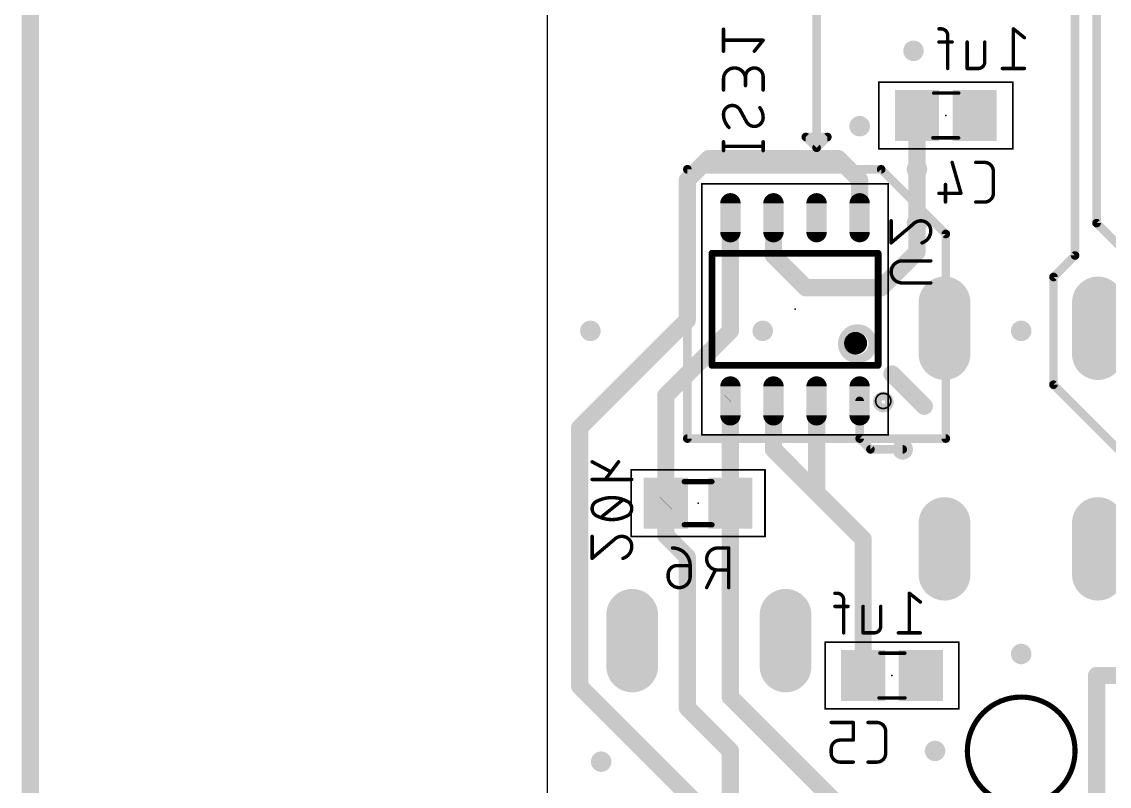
# Model space of a CAD drawing. Extents: x -1.81 to 1.71, y -2.71 to 1.61.
# Drawn here: x -1.81 to -0.548, y -1.041 to -0.154 of the extents above; entities that cross this region are included whole.
import ezdxf

# ---------------------------------------------------------------- set-up
doc = ezdxf.new("R2010")
doc.units = 0
for name, color, linetype in [('16', 175, 'CONTINUOUS'), ('17', 82, 'CONTINUOUS'), ('18', 82, 'CONTINUOUS'), ('20', 30, 'CONTINUOUS'), ('22', 253, 'CONTINUOUS'), ('24', 7, 'CONTINUOUS'), ('26', 253, 'CONTINUOUS'), ('40', 175, 'CONTINUOUS'), ('52', 253, 'CONTINUOUS')]:
    doc.layers.add(name, color=color, linetype=linetype)

# ---------------------------------------------------------------- blocks, each defined once
blk = doc.blocks.new('RECT')
blk.add_solid([(-0.5, -0.5), (0.5, -0.5), (-0.5, 0.5), (0.5, 0.5)])
blk = doc.blocks.new('LONGP100')
at = {"const_width": 1}
blk.add_lwpolyline([(-0.5, 0), (0.5, 0)], dxfattribs=at)
at = {"const_width": 0.5}
for points in [[(-0.5, 0.25, 1), (-0.5, -0.25)], [(0.5, -0.25, 1), (0.5, 0.25)]]:
    blk.add_lwpolyline(points, format="xyb", dxfattribs=at)
blk = doc.blocks.new('RECT232000X96000R100')
at = {"const_width": 0.011811}
blk.add_lwpolyline([(0.022638, 0), (0.022638, 0, 0.414214), (0.016732, 0.005906), (-0.016732, 0.005906, 0.414214), (-0.022638, 0), (-0.022638, 0, 0.414214), (-0.016732, -0.005906), (0.016732, -0.005906, 0.414214)], format="xyb", close=True, dxfattribs=at)
blk.add_solid([(-0.017732, -0.001), (0.017732, -0.001), (-0.017732, 0.001), (0.017732, 0.001)])
blk = doc.blocks.new('ROUNDV')
at = {"const_width": 0.5}
blk.add_lwpolyline([(0, -0.25, 1), (0, 0.25, 1), (0, -0.25)], format="xyb", dxfattribs=at)

msp = doc.modelspace()

# ---------------------------------------------------------------- linework, layer by layer
at = {"layer": '16'}
for points, const_width in [([(-1.8, -2.5), (-1.8, 1.5)], 0.02), ([(-0.5625, -0.3875), (-0.5625, -0.0625)], 0.01), ([(-0.5875, -0.425), (-0.5875, -0.075)], 0.01), ([(-0.775, -0.258465), (-0.770965, -0.2625)], 0.02), ([(-0.770965, -0.325), (-0.770965, -0.2625)], 0.02), ([(-1.0125, -0.3125), (-1.0375, -0.3375)], 0.02), ([(-0.8625, -0.3125), (-1.0125, -0.3125)], 0.02), ([(-0.8375, -0.3375), (-0.8625, -0.3125)], 0.02), ([(-0.770965, -0.3875), (-0.770965, -0.325)], 0.02), ([(-1.0375, -0.3375), (-1.0375, -0.5)], 0.02), ([(-0.8375, -0.381201), (-0.8375, -0.3375)], 0.02), ([(-0.8375, -0.3625), (-0.8375, -0.381201)], 0.02), ([(-0.9875, -0.5125), (-0.9875, -0.381201)], 0.02), ([(-0.9375, -0.381201), (-0.9375, -0.425)], 0.02), ([(-0.770965, -0.420965), (-0.770965, -0.3875)], 0.02), ([(-0.5, -0.45), (-0.5625, -0.3875)], 0.01), ([(-0.9375, -0.425), (-0.9, -0.4625)], 0.02), ([(-0.8125, -0.4625), (-0.770965, -0.420965)], 0.02), ([(-0.6125, -0.45), (-0.5875, -0.425)], 0.01), ([(-0.9, -0.4625), (-0.8125, -0.4625)], 0.02), ([(-0.6125, -0.575), (-0.6125, -0.45)], 0.01), ([(-1.0375, -0.5), (-1.1625, -0.625)], 0.02), ([(-1.062402, -0.587402), (-0.9875, -0.5125)], 0.02), ([(-1.062402, -0.7125), (-1.062402, -0.587402)], 0.02), ([(-0.5125, -0.675), (-0.6125, -0.575)], 0.01), ([(-0.987598, -0.593898), (-0.9875, -0.593799)], 0.02), ([(-0.987598, -0.7125), (-0.987598, -0.593898)], 0.02), ([(-0.9375, -0.593799), (-0.9375, -0.65)], 0.02), ([(-0.8875, -0.593799), (-0.8875, -0.7)], 0.02), ([(-0.8375, -0.593799), (-0.8375, -0.6375)], 0.01), ([(-1.1625, -0.925), (-1.1625, -0.625)], 0.02), ([(-0.9375, -0.65), (-0.8875, -0.7)], 0.02), ([(-0.8375, -0.6375), (-0.825, -0.65)], 0.01), ([(-0.825, -0.65), (-0.7875, -0.65)], 0.01), ([(-0.833465, -0.754035), (-0.8875, -0.7)], 0.02), ([(-1.0625, -0.712598), (-1.062402, -0.7125)], 0.02), ([(-1.0625, -0.75), (-1.0625, -0.712598)], 0.02), ([(-0.987598, -0.7125), (-0.987598, -0.937402)], 0.02), ([(-1.0375, -0.775), (-1.0625, -0.75)], 0.02), ([(-0.833465, -0.9125), (-0.833465, -0.754035)], 0.02), ([(-1.0375, -0.95), (-1.0375, -0.775)], 0.02), ([(-1.025, -1.0625), (-1.1625, -0.925)], 0.02), ([(-0.987598, -0.937402), (-0.612598, -1.312402)], 0.02), ([(-0.9875, -1), (-1.0375, -0.95)], 0.02), ([(-0.9875, -1.175), (-0.9875, -1)], 0.02)]:
    msp.add_lwpolyline(points, dxfattribs=dict(at, const_width=const_width))
for points, const_width in [([(-0.771464, -0.254929, 1), (-0.778536, -0.262)], 0.01), ([(-0.765965, -0.2625, 1), (-0.775965, -0.2625)], 0.01), ([(-0.7745, -0.266036, 1), (-0.767429, -0.258964)], 0.01), ([(-1.0125, -0.3075, 1), (-1.0125, -0.3175)], 0.01), ([(-1.008964, -0.316036, 1), (-1.016036, -0.308964)], 0.01), ([(-0.858964, -0.308964, 1), (-0.866036, -0.316036)], 0.01), ([(-0.8625, -0.3175, 1), (-0.8625, -0.3075)], 0.01), ([(-0.765965, -0.325, 1), (-0.775965, -0.325)], 0.01), ([(-1.0325, -0.3375, 1), (-1.0425, -0.3375)], 0.01), ([(-0.8325, -0.3375, 1), (-0.8425, -0.3375)], 0.01), ([(-0.775965, -0.325, 1), (-0.765965, -0.325)], 0.01), ([(-1.041036, -0.333964, 1), (-1.033964, -0.341036)], 0.01), ([(-0.841036, -0.341036, 1), (-0.833964, -0.333964)], 0.01), ([(-0.8325, -0.3625, 1), (-0.8425, -0.3625)], 0.01), ([(-0.9825, -0.381201, 1), (-0.9925, -0.381201)], 0.01), ([(-0.9325, -0.381201, 1), (-0.9425, -0.381201)], 0.01), ([(-0.8425, -0.381201, 1), (-0.8325, -0.381201)], 0.01), ([(-0.8425, -0.381201, 1), (-0.8325, -0.381201)], 0.01), ([(-0.765965, -0.3875, 1), (-0.775965, -0.3875)], 0.01), ([(-0.775965, -0.3875, 1), (-0.765965, -0.3875)], 0.01), ([(-0.560732, -0.385732, 1), (-0.564268, -0.389268)], 0.005), ([(-0.565, -0.3875, 1), (-0.56, -0.3875)], 0.005), ([(-0.933964, -0.421464, 1), (-0.941036, -0.428536)], 0.01), ([(-0.775965, -0.420965, 1), (-0.765965, -0.420965)], 0.01), ([(-0.767429, -0.4245, 1), (-0.7745, -0.417429)], 0.01), ([(-0.9425, -0.425, 1), (-0.9325, -0.425)], 0.01), ([(-0.59, -0.425, 1), (-0.585, -0.425)], 0.005), ([(-0.585732, -0.426768, 1), (-0.589268, -0.423232)], 0.005), ([(-0.9, -0.4575, 1), (-0.9, -0.4675)], 0.01), ([(-0.903536, -0.466036, 1), (-0.896464, -0.458964)], 0.01), ([(-0.816036, -0.458964, 1), (-0.808964, -0.466036)], 0.01), ([(-0.8125, -0.4675, 1), (-0.8125, -0.4575)], 0.01), ([(-0.61, -0.45, 1), (-0.615, -0.45)], 0.005), ([(-0.614268, -0.448232, 1), (-0.610732, -0.451768)], 0.005), ([(-1.033964, -0.503536, 1), (-1.041036, -0.496464)], 0.01), ([(-1.0425, -0.5, 1), (-1.0325, -0.5)], 0.01), ([(-0.983964, -0.516036, 1), (-0.991036, -0.508964)], 0.01), ([(-0.9925, -0.5125, 1), (-0.9825, -0.5125)], 0.01), ([(-1.057402, -0.587402, 1), (-1.067402, -0.587402)], 0.01), ([(-1.065937, -0.583866, 1), (-1.058866, -0.590937)], 0.01), ([(-0.610732, -0.573232, 1), (-0.614268, -0.576768)], 0.005), ([(-0.615, -0.575, 1), (-0.61, -0.575)], 0.005), ([(-0.982598, -0.593898, 1), (-0.992598, -0.593898)], 0.01), ([(-0.991134, -0.590362, 1), (-0.984063, -0.597433)], 0.01), ([(-0.983964, -0.597335, 1), (-0.991036, -0.590264)], 0.01), ([(-0.9325, -0.593799, 1), (-0.9425, -0.593799)], 0.01), ([(-0.8825, -0.593799, 1), (-0.8925, -0.593799)], 0.01), ([(-0.835, -0.593799, 1), (-0.84, -0.593799)], 0.005), ([(-1.166036, -0.621464, 1), (-1.158964, -0.628536)], 0.01), ([(-1.1575, -0.625, 1), (-1.1675, -0.625)], 0.01), ([(-0.933964, -0.646464, 1), (-0.941036, -0.653536)], 0.01), ([(-0.835732, -0.635732, 1), (-0.839268, -0.639268)], 0.005), ([(-0.84, -0.6375, 1), (-0.835, -0.6375)], 0.005), ([(-0.9425, -0.65, 1), (-0.9325, -0.65)], 0.01), ([(-0.825, -0.6475, 1), (-0.825, -0.6525)], 0.005), ([(-0.826768, -0.651768, 1), (-0.823232, -0.648232)], 0.005), ([(-0.7875, -0.6525, 1), (-0.7875, -0.6475)], 0.005), ([(-0.883964, -0.696464, 1), (-0.891036, -0.703536)], 0.01), ([(-0.891036, -0.703536, 1), (-0.883964, -0.696464)], 0.01), ([(-1.0575, -0.712598, 1), (-1.0675, -0.712598)], 0.01), ([(-1.066036, -0.709063, 1), (-1.058964, -0.716134)], 0.01), ([(-1.058866, -0.716036, 1), (-1.065937, -0.708964)], 0.01), ([(-0.982598, -0.7125, 1), (-0.992598, -0.7125)], 0.01), ([(-0.8925, -0.7, 1), (-0.8825, -0.7)], 0.01), ([(-1.067402, -0.7125, 1), (-1.057402, -0.7125)], 0.01), ([(-0.992598, -0.7125, 1), (-0.982598, -0.7125)], 0.01), ([(-1.058964, -0.746464, 1), (-1.066036, -0.753536)], 0.01), ([(-0.828465, -0.754035, 1), (-0.838465, -0.754035)], 0.01), ([(-1.0675, -0.75, 1), (-1.0575, -0.75)], 0.01), ([(-0.837, -0.757571, 1), (-0.829929, -0.7505)], 0.01), ([(-1.0325, -0.775, 1), (-1.0425, -0.775)], 0.01), ([(-1.041036, -0.778536, 1), (-1.033964, -0.771464)], 0.01), ([(-0.838465, -0.9125, 1), (-0.828465, -0.9125)], 0.01), ([(-1.158964, -0.921464, 1), (-1.166036, -0.928536)], 0.01), ([(-1.1675, -0.925, 1), (-1.1575, -0.925)], 0.01), ([(-0.984063, -0.933866, 1), (-0.991134, -0.940937)], 0.01), ([(-0.992598, -0.937402, 1), (-0.982598, -0.937402)], 0.01), ([(-1.033964, -0.946464, 1), (-1.041036, -0.953536)], 0.01), ([(-1.0425, -0.95, 1), (-1.0325, -0.95)], 0.01), ([(-0.9825, -1, 1), (-0.9925, -1)], 0.01), ([(-0.991036, -1.003536, 1), (-0.983964, -0.996464)], 0.01)]:
    msp.add_lwpolyline(points, format="xyb", dxfattribs=dict(at, const_width=const_width))
at = {"layer": '20'}
msp.add_line((-1.2, -0.05), (-1.2, -1.275), dxfattribs=at)
at = {"layer": '20', "const_width": 0.006}
msp.add_lwpolyline([(-0.65, -1.0625, 1), (-0.65, -0.9375, 1), (-0.65, -1.0625)], format="xyb", dxfattribs=at)
at = {"layer": '22'}
for points, const_width in [([(-0.8875, -0.05), (-0.8875, -0.3)], 0.01), ([(-0.995521, -0.187968), (-0.995521, -0.162405)], 0.004), ([(-0.742944, -0.162), (-0.7455, -0.162)], 0.004), ([(-0.646256, -0.172222), (-0.659033, -0.162)], 0.004), ([(-0.659033, -0.162), (-0.659033, -0.208)], 0.004), ([(-0.949508, -0.175187), (-0.995521, -0.175187)], 0.004), ([(-0.959733, -0.187968), (-0.949508, -0.175187)], 0.004), ([(-0.730167, -0.177333), (-0.7455, -0.177333)], 0.004), ([(-0.735278, -0.208), (-0.735278, -0.169667)], 0.004), ([(-0.712756, -0.208), (-0.712756, -0.177333)], 0.004), ([(-0.692311, -0.177333), (-0.692311, -0.200333)], 0.004), ([(-0.699978, -0.208), (-0.712756, -0.208)], 0.004), ([(-0.646256, -0.208), (-0.671811, -0.208)], 0.004), ([(-0.995521, -0.232979), (-0.995521, -0.220198)], 0.004), ([(-0.969958, -0.217642), (-0.969958, -0.227867)], 0.004), ([(-0.949508, -0.232979), (-0.949508, -0.217642)], 0.004), ([(-0.976349, -0.25604), (-0.96868, -0.2701)], 0.004), ([(-0.8875, -0.3), (-0.9, -0.2875)], 0.01), ([(-0.9, -0.2875), (-0.875, -0.2875)], 0.01), ([(-0.875, -0.2875), (-0.8875, -0.3)], 0.01), ([(-0.995521, -0.303331), (-0.995521, -0.293106)], 0.004), ([(-0.949508, -0.298218), (-0.995521, -0.298218)], 0.004), ([(-0.949508, -0.303331), (-0.949508, -0.293106)], 0.004), ([(-0.8125, -0.325), (-1.0375, -0.325)], 0.01), ([(-1.0375, -0.325), (-1.0375, -0.6375)], 0.01), ([(-0.8125, -0.325), (-0.7375, -0.4)], 0.01), ([(-0.7375, -0.6375), (-0.7375, -0.4)], 0.01), ([(-0.816043, -0.422539), (-1.008957, -0.422539)], 0.007874), ([(-1.008957, -0.422539), (-1.008957, -0.552461)], 0.007874), ([(-0.816043, -0.552461), (-0.816043, -0.422539)], 0.007874), ([(-1.008957, -0.552461), (-0.816043, -0.552461)], 0.007874), ([(-0.8, -0.5625), (-0.7625, -0.6)], 0.02), ([(-1.0375, -0.6375), (-0.7375, -0.6375)], 0.01), ([(-1.148, -0.6645), (-1.126278, -0.676)], 0.004), ([(-1.117333, -0.6645), (-1.132667, -0.684944)], 0.004), ([(-1.148, -0.684944), (-1.102, -0.684944)], 0.004), ([(-1.137778, -0.728978), (-1.112222, -0.708533)], 0.004), ([(-1.148, -0.776533), (-1.148, -0.750978)], 0.004), ([(-1.122445, -0.754811), (-1.148, -0.776533)], 0.004), ([(-0.863689, -0.817), (-0.866244, -0.817)], 0.004), ([(-0.767, -0.827222), (-0.779778, -0.817)], 0.004), ([(-0.779778, -0.817), (-0.779778, -0.863)], 0.004), ([(-0.850911, -0.832333), (-0.866244, -0.832333)], 0.004), ([(-0.856022, -0.863), (-0.856022, -0.824667)], 0.004), ([(-0.8335, -0.863), (-0.8335, -0.832333)], 0.004), ([(-0.813055, -0.832333), (-0.813055, -0.855333)], 0.004), ([(-0.820722, -0.863), (-0.8335, -0.863)], 0.004), ([(-0.767, -0.863), (-0.792555, -0.863)], 0.004), ([(-0.5625, -0.9125), (0.9, -0.9125)], 0.02), ([(-0.5625, -1.7125), (-0.5625, -0.9125)], 0.02)]:
    msp.add_lwpolyline(points, dxfattribs=dict(at, const_width=const_width))
for points, const_width in [([(-0.994521, -0.162405, 1), (-0.996521, -0.162405)], 0.002), ([(-0.7455, -0.161, 1), (-0.7455, -0.163)], 0.002), ([(-0.735278, -0.169667, 0.414204), (-0.742944, -0.162)], 0.004), ([(-0.742944, -0.161, 1), (-0.742944, -0.163)], 0.002), ([(-0.742944, -0.163, 1), (-0.742944, -0.161)], 0.002), ([(-0.658409, -0.161219, 1), (-0.659658, -0.162781)], 0.002), ([(-0.658033, -0.162, 1), (-0.660033, -0.162)], 0.002), ([(-0.995521, -0.174187, 1), (-0.995521, -0.176187)], 0.002), ([(-0.948727, -0.175811, 1), (-0.950289, -0.174562)], 0.002), ([(-0.949508, -0.176187, 1), (-0.949508, -0.174187)], 0.002), ([(-0.7455, -0.176333, 1), (-0.7455, -0.178333)], 0.002), ([(-0.734278, -0.169667, 1), (-0.736278, -0.169667)], 0.002), ([(-0.736278, -0.169667, 1), (-0.734278, -0.169667)], 0.002), ([(-0.730167, -0.178333, 1), (-0.730167, -0.176333)], 0.002), ([(-0.711756, -0.177333, 1), (-0.713756, -0.177333)], 0.002), ([(-0.691311, -0.177333, 1), (-0.693311, -0.177333)], 0.002), ([(-0.64688, -0.173003, 1), (-0.645631, -0.171441)], 0.002), ([(-0.996521, -0.187968, 1), (-0.994521, -0.187968)], 0.002), ([(-0.960514, -0.187343, 1), (-0.958952, -0.188593)], 0.002), ([(-0.699978, -0.208, 0.414214), (-0.692311, -0.200333)], 0.004), ([(-0.691311, -0.200333, 1), (-0.693311, -0.200333)], 0.002), ([(-0.693311, -0.200333, 1), (-0.691311, -0.200333)], 0.002), ([(-0.969958, -0.220198, 1), (-0.995521, -0.220198)], 0.004), ([(-0.949508, -0.217642, 1), (-0.969958, -0.217642)], 0.004), ([(-0.736278, -0.208, 1), (-0.734278, -0.208)], 0.002), ([(-0.712756, -0.207, 1), (-0.712756, -0.209)], 0.002), ([(-0.713756, -0.208, 1), (-0.711756, -0.208)], 0.002), ([(-0.699978, -0.207, 1), (-0.699978, -0.209)], 0.002), ([(-0.699978, -0.209, 1), (-0.699978, -0.207)], 0.002), ([(-0.671811, -0.207, 1), (-0.671811, -0.209)], 0.002), ([(-0.660033, -0.208, 1), (-0.658033, -0.208)], 0.002), ([(-0.646256, -0.209, 1), (-0.646256, -0.207)], 0.002), ([(-0.994521, -0.220198, 1), (-0.996521, -0.220198)], 0.002), ([(-0.996521, -0.220198, 1), (-0.994521, -0.220198)], 0.002), ([(-0.968958, -0.217642, 1), (-0.970958, -0.217642)], 0.002), ([(-0.970958, -0.217642, 1), (-0.968958, -0.217642)], 0.002), ([(-0.970958, -0.220198, 1), (-0.968958, -0.220198)], 0.002), ([(-0.970958, -0.227867, 1), (-0.968958, -0.227867)], 0.002), ([(-0.948508, -0.217642, 1), (-0.950508, -0.217642)], 0.002), ([(-0.950508, -0.217642, 1), (-0.948508, -0.217642)], 0.002), ([(-0.996521, -0.232979, 1), (-0.994521, -0.232979)], 0.002), ([(-0.950508, -0.232979, 1), (-0.948508, -0.232979)], 0.002), ([(-0.985296, -0.250928, 0.414217), (-0.995521, -0.261153)], 0.004), ([(-0.976349, -0.25604, 0.265563), (-0.985296, -0.250928)], 0.004), ([(-0.985296, -0.249928, 1), (-0.985296, -0.251928)], 0.002), ([(-0.985296, -0.251928, 1), (-0.985296, -0.249928)], 0.002), ([(-0.949508, -0.264987, 0.16228), (-0.953342, -0.253484)], 0.004), ([(-0.952542, -0.252884, 1), (-0.954142, -0.254084)], 0.002), ([(-0.995521, -0.261153, 0.199992), (-0.98913, -0.276491)], 0.004), ([(-0.994521, -0.261153, 1), (-0.996521, -0.261153)], 0.002), ([(-0.996521, -0.261153, 1), (-0.994521, -0.261153)], 0.002), ([(-0.975471, -0.255562, 1), (-0.977227, -0.256519)], 0.002), ([(-0.97721, -0.256548, 1), (-0.975487, -0.255533)], 0.002), ([(-0.959733, -0.275213, 0.414214), (-0.949508, -0.264987)], 0.004), ([(-0.948508, -0.264987, 1), (-0.950508, -0.264987)], 0.002), ([(-0.950508, -0.264987, 1), (-0.948508, -0.264987)], 0.002), ([(-0.989834, -0.277201, 1), (-0.988426, -0.275781)], 0.002), ([(-0.967818, -0.269592, 1), (-0.969542, -0.270608)], 0.002), ([(-0.96868, -0.2701, 0.265566), (-0.959733, -0.275213)], 0.004), ([(-0.969558, -0.270579, 1), (-0.967802, -0.269621)], 0.002), ([(-0.959733, -0.274213, 1), (-0.959733, -0.276213)], 0.002), ([(-0.959733, -0.276213, 1), (-0.959733, -0.274213)], 0.002), ([(-0.898232, -0.285732, 1), (-0.901768, -0.289268)], 0.005), ([(-0.9, -0.285, 1), (-0.9, -0.29)], 0.005), ([(-0.873232, -0.289268, 1), (-0.876768, -0.285732)], 0.005), ([(-0.875, -0.29, 1), (-0.875, -0.285)], 0.005), ([(-0.994521, -0.293106, 1), (-0.996521, -0.293106)], 0.002), ([(-0.995521, -0.297218, 1), (-0.995521, -0.299218)], 0.002), ([(-0.996521, -0.303331, 1), (-0.994521, -0.303331)], 0.002), ([(-0.948508, -0.293106, 1), (-0.950508, -0.293106)], 0.002), ([(-0.950508, -0.303331, 1), (-0.948508, -0.303331)], 0.002), ([(-0.949508, -0.299218, 1), (-0.949508, -0.297218)], 0.002), ([(-0.889268, -0.298232, 1), (-0.885732, -0.301768)], 0.005), ([(-0.89, -0.3, 1), (-0.885, -0.3)], 0.005), ([(-0.889268, -0.301768, 1), (-0.885732, -0.298232)], 0.005), ([(-1.0375, -0.3225, 1), (-1.0375, -0.3275)], 0.005), ([(-1.035, -0.325, 1), (-1.04, -0.325)], 0.005), ([(-0.810732, -0.323232, 1), (-0.814268, -0.326768)], 0.005), ([(-0.8125, -0.3275, 1), (-0.8125, -0.3225)], 0.005), ([(-0.735, -0.4, 1), (-0.74, -0.4)], 0.005), ([(-0.739268, -0.401768, 1), (-0.735732, -0.398232)], 0.005), ([(-1.008957, -0.420571, 1), (-1.008957, -0.424508)], 0.003937), ([(-1.006988, -0.422539, 1), (-1.010925, -0.422539)], 0.003937), ([(-0.814075, -0.422539, 1), (-0.818012, -0.422539)], 0.003937), ([(-0.816043, -0.424508, 1), (-0.816043, -0.420571)], 0.003937), ([(-0.84, -0.545178, 1), (-0.84, -0.509822, 1), (-0.84, -0.545178)], 0.01), ([(-1.008957, -0.550492, 1), (-1.008957, -0.554429)], 0.003937), ([(-1.010925, -0.552461, 1), (-1.006988, -0.552461)], 0.003937), ([(-0.818012, -0.552461, 1), (-0.814075, -0.552461)], 0.003937), ([(-0.816043, -0.554429, 1), (-0.816043, -0.550492)], 0.003937), ([(-0.796464, -0.558964, 1), (-0.803536, -0.566036)], 0.01), ([(-0.81, -0.602071, 1), (-0.81, -0.587929, 1), (-0.81, -0.602071)], 0.01), ([(-0.810138, -0.602603, 1), (-0.810138, -0.584996, 1), (-0.810138, -0.602603)], 0.001969), ([(-0.766036, -0.603536, 1), (-0.758964, -0.596464)], 0.01), ([(-1.0375, -0.635, 1), (-1.0375, -0.64)], 0.005), ([(-1.04, -0.6375, 1), (-1.035, -0.6375)], 0.005), ([(-0.74, -0.6375, 1), (-0.735, -0.6375)], 0.005), ([(-0.7375, -0.64, 1), (-0.7375, -0.635)], 0.005), ([(-1.147532, -0.663616, 1), (-1.148468, -0.665384)], 0.002), ([(-1.116533, -0.6651, 1), (-1.118133, -0.6639)], 0.002), ([(-1.126746, -0.676884, 1), (-1.12581, -0.675116)], 0.002), ([(-1.148, -0.683944, 1), (-1.148, -0.685944)], 0.002), ([(-1.133467, -0.684344, 1), (-1.131867, -0.685544)], 0.002), ([(-1.102, -0.685944, 1), (-1.102, -0.683944)], 0.002), ([(-1.125, -0.705978, 0.113886), (-1.141611, -0.709811)], 0.004), ([(-1.108389, -0.709811, 0.113886), (-1.125, -0.705978)], 0.004), ([(-1.125, -0.704978, 1), (-1.125, -0.706978)], 0.002), ([(-1.125, -0.706978, 1), (-1.125, -0.704978)], 0.002), ([(-1.111598, -0.709314, 1), (-1.112847, -0.707752)], 0.002), ([(-1.141611, -0.709811, 0.320455), (-1.148, -0.718756)], 0.004), ([(-1.148, -0.718756, 0.320461), (-1.141611, -0.7277)], 0.004), ([(-1.147, -0.718756, 1), (-1.149, -0.718756)], 0.002), ([(-1.149, -0.718756, 1), (-1.147, -0.718756)], 0.002), ([(-1.142049, -0.708912, 1), (-1.141173, -0.71071)], 0.002), ([(-1.141287, -0.710757, 1), (-1.141936, -0.708865)], 0.002), ([(-1.102, -0.718756, 0.320462), (-1.108389, -0.709811)], 0.004), ([(-1.108065, -0.708865, 1), (-1.108713, -0.710757)], 0.002), ([(-1.108389, -0.7277, 0.320467), (-1.102, -0.718756)], 0.004), ([(-1.108827, -0.71071, 1), (-1.107951, -0.708912)], 0.002), ([(-1.101, -0.718756, 1), (-1.103, -0.718756)], 0.002), ([(-1.103, -0.718756, 1), (-1.101, -0.718756)], 0.002), ([(-1.141611, -0.7277, 0.113886), (-1.125, -0.731533)], 0.004), ([(-1.141173, -0.726801, 1), (-1.142049, -0.728599)], 0.002), ([(-1.141936, -0.728646, 1), (-1.141287, -0.726754)], 0.002), ([(-1.138403, -0.728197, 1), (-1.137153, -0.729759)], 0.002), ([(-1.125, -0.731533, 0.113886), (-1.108389, -0.7277)], 0.004), ([(-1.125, -0.730533, 1), (-1.125, -0.732533)], 0.002), ([(-1.125, -0.732533, 1), (-1.125, -0.730533)], 0.002), ([(-1.108713, -0.726754, 1), (-1.108065, -0.728646)], 0.002), ([(-1.107951, -0.728599, 1), (-1.108827, -0.726801)], 0.002), ([(-1.147, -0.750978, 1), (-1.149, -0.750978)], 0.002), ([(-1.1135, -0.750978, 0.205258), (-1.122445, -0.754811)], 0.004), ([(-1.123169, -0.754121, 1), (-1.12172, -0.755501)], 0.002), ([(-1.121797, -0.755573, 1), (-1.123092, -0.754049)], 0.002), ([(-1.102, -0.762478, 0.414214), (-1.1135, -0.750978)], 0.004), ([(-1.1135, -0.749978, 1), (-1.1135, -0.751978)], 0.002), ([(-1.1135, -0.751978, 1), (-1.1135, -0.749978)], 0.002), ([(-1.112222, -0.776533, 0.325191), (-1.102, -0.762478)], 0.004), ([(-1.101, -0.762478, 1), (-1.103, -0.762478)], 0.002), ([(-1.103, -0.762478, 1), (-1.101, -0.762478)], 0.002), ([(-1.148648, -0.775771, 1), (-1.147352, -0.777295)], 0.002), ([(-1.149, -0.776533, 1), (-1.147, -0.776533)], 0.002), ([(-1.11253, -0.775582, 1), (-1.111914, -0.777484)], 0.002), ([(-0.866244, -0.816, 1), (-0.866244, -0.818)], 0.002), ([(-0.856022, -0.824667, 0.414204), (-0.863689, -0.817)], 0.004), ([(-0.863689, -0.816, 1), (-0.863689, -0.818)], 0.002), ([(-0.863689, -0.818, 1), (-0.863689, -0.816)], 0.002), ([(-0.778778, -0.817, 1), (-0.780778, -0.817)], 0.002), ([(-0.779153, -0.816219, 1), (-0.780402, -0.817781)], 0.002), ([(-0.866244, -0.831333, 1), (-0.866244, -0.833333)], 0.002), ([(-0.855022, -0.824667, 1), (-0.857022, -0.824667)], 0.002), ([(-0.857022, -0.824667, 1), (-0.855022, -0.824667)], 0.002), ([(-0.850911, -0.833333, 1), (-0.850911, -0.831333)], 0.002), ([(-0.8325, -0.832333, 1), (-0.8345, -0.832333)], 0.002), ([(-0.812055, -0.832333, 1), (-0.814055, -0.832333)], 0.002), ([(-0.767625, -0.828003, 1), (-0.766375, -0.826441)], 0.002), ([(-0.820722, -0.863, 0.414214), (-0.813055, -0.855333)], 0.004), ([(-0.812055, -0.855333, 1), (-0.814055, -0.855333)], 0.002), ([(-0.814055, -0.855333, 1), (-0.812055, -0.855333)], 0.002), ([(-0.857022, -0.863, 1), (-0.855022, -0.863)], 0.002), ([(-0.8335, -0.862, 1), (-0.8335, -0.864)], 0.002), ([(-0.8345, -0.863, 1), (-0.8325, -0.863)], 0.002), ([(-0.820722, -0.862, 1), (-0.820722, -0.864)], 0.002), ([(-0.820722, -0.864, 1), (-0.820722, -0.862)], 0.002), ([(-0.792555, -0.862, 1), (-0.792555, -0.864)], 0.002), ([(-0.780778, -0.863, 1), (-0.778778, -0.863)], 0.002), ([(-0.767, -0.864, 1), (-0.767, -0.862)], 0.002), ([(-0.5625, -0.9075, 1), (-0.5625, -0.9175)], 0.01), ([(-0.5575, -0.9125, 1), (-0.5675, -0.9125)], 0.01)]:
    msp.add_lwpolyline(points, format="xyb", dxfattribs=dict(at, const_width=const_width))
at = {"layer": '24'}
for p in [(-0.7375, -0.2625), (-0.9125, -0.4875), (-1.025, -0.7125), (-0.8, -0.9125)]:
    msp.add_point(p, dxfattribs=at)
at = {"layer": '26', "const_width": 0.004}
for points in [[(-0.730167, -0.317), (-0.719945, -0.352778)], [(-0.692536, -0.317), (-0.702758, -0.317)], [(-0.682314, -0.352778), (-0.682314, -0.327222)], [(-0.737833, -0.342556), (-0.737833, -0.363)], [(-0.719945, -0.352778), (-0.7455, -0.352778)], [(-0.702758, -0.363), (-0.692536, -0.363)], [(-0.800941, -0.410367), (-0.800941, -0.384809)], [(-0.775383, -0.388643), (-0.800941, -0.410367)], [(-0.788162, -0.431313), (-0.754936, -0.431313)], [(-0.754936, -0.456871), (-0.788162, -0.456871)], [(-0.9895, -0.7645), (-1.002278, -0.7645)], [(-0.9895, -0.8105), (-0.9895, -0.7645)], [(-1.059766, -0.795167), (-1.059766, -0.797722)], [(-1.03421, -0.784945), (-1.049543, -0.784945)], [(-1.03421, -0.797722), (-1.03421, -0.784945)], [(-1.015055, -0.8105), (-1.004833, -0.790056)], [(-1.002278, -0.790056), (-0.9895, -0.790056)], [(-0.844945, -0.967), (-0.8705, -0.967)], [(-0.844945, -0.987445), (-0.844945, -0.967)], [(-0.817536, -0.967), (-0.827758, -0.967)], [(-0.807314, -1.002778), (-0.807314, -0.977222)], [(-0.8705, -1.002778), (-0.8705, -0.997667)], [(-0.860278, -0.987445), (-0.844945, -0.987445)], [(-0.844945, -1.013), (-0.860278, -1.013)], [(-0.827758, -1.013), (-0.817536, -1.013)]]:
    msp.add_lwpolyline(points, dxfattribs=at)
at = {"layer": '26'}
for points, const_width in [([(-0.729205, -0.316725, 1), (-0.731128, -0.317275)], 0.002), ([(-0.702758, -0.316, 1), (-0.702758, -0.318)], 0.002), ([(-0.682314, -0.327222, 0.414207), (-0.692536, -0.317)], 0.004), ([(-0.692536, -0.316, 1), (-0.692536, -0.318)], 0.002), ([(-0.692536, -0.318, 1), (-0.692536, -0.316)], 0.002), ([(-0.681314, -0.327222, 1), (-0.683314, -0.327222)], 0.002), ([(-0.683314, -0.327222, 1), (-0.681314, -0.327222)], 0.002), ([(-0.736833, -0.342556, 1), (-0.738833, -0.342556)], 0.002), ([(-0.7455, -0.351778, 1), (-0.7455, -0.353778)], 0.002), ([(-0.720906, -0.353053, 1), (-0.718983, -0.352503)], 0.002), ([(-0.719945, -0.353778, 1), (-0.719945, -0.351778)], 0.002), ([(-0.692536, -0.363, 0.414214), (-0.682314, -0.352778)], 0.004), ([(-0.681314, -0.352778, 1), (-0.683314, -0.352778)], 0.002), ([(-0.683314, -0.352778, 1), (-0.681314, -0.352778)], 0.002), ([(-0.738833, -0.363, 1), (-0.736833, -0.363)], 0.002), ([(-0.702758, -0.362, 1), (-0.702758, -0.364)], 0.002), ([(-0.692536, -0.362, 1), (-0.692536, -0.364)], 0.002), ([(-0.692536, -0.364, 1), (-0.692536, -0.362)], 0.002), ([(-0.799941, -0.384809, 1), (-0.801941, -0.384809)], 0.002), ([(-0.766437, -0.384809, 0.205253), (-0.775383, -0.388643)], 0.004), ([(-0.776107, -0.387953, 1), (-0.774659, -0.389332)], 0.002), ([(-0.774735, -0.389405, 1), (-0.776031, -0.387881)], 0.002), ([(-0.766437, -0.383809, 1), (-0.766438, -0.385809)], 0.002), ([(-0.754936, -0.39631, 0.41421), (-0.766437, -0.384809)], 0.004), ([(-0.766437, -0.385809, 1), (-0.766438, -0.383809)], 0.002), ([(-0.76516, -0.410367, 0.325194), (-0.754936, -0.39631)], 0.004), ([(-0.753936, -0.39631, 1), (-0.755936, -0.39631)], 0.002), ([(-0.755936, -0.39631, 1), (-0.753936, -0.39631)], 0.002), ([(-0.801589, -0.409605, 1), (-0.800293, -0.411129)], 0.002), ([(-0.801941, -0.410367, 1), (-0.799941, -0.410367)], 0.002), ([(-0.765468, -0.409416, 1), (-0.764851, -0.411318)], 0.002), ([(-0.788162, -0.431313, 1), (-0.788162, -0.456871)], 0.004), ([(-0.788162, -0.430313, 1), (-0.788162, -0.432313)], 0.002), ([(-0.788162, -0.432313, 1), (-0.788162, -0.430313)], 0.002), ([(-0.754936, -0.432313, 1), (-0.754936, -0.430313)], 0.002), ([(-0.788162, -0.455871, 1), (-0.788162, -0.457871)], 0.002), ([(-0.788162, -0.457871, 1), (-0.788162, -0.455871)], 0.002), ([(-0.754936, -0.457871, 1), (-0.754936, -0.455871)], 0.002), ([(-1.03421, -0.784945, 0.41421), (-1.054654, -0.7645)], 0.004), ([(-1.054654, -0.7635, 1), (-1.054654, -0.7655)], 0.002), ([(-1.002278, -0.7645, 1), (-1.002278, -0.790056)], 0.004), ([(-1.002278, -0.7635, 1), (-1.002278, -0.7655)], 0.002), ([(-1.002278, -0.7655, 1), (-1.002278, -0.7635)], 0.002), ([(-0.9885, -0.7645, 1), (-0.9905, -0.7645)], 0.002), ([(-0.9895, -0.7655, 1), (-0.9895, -0.7635)], 0.002), ([(-1.049543, -0.784945, 0.414214), (-1.059766, -0.795167)], 0.004), ([(-1.058766, -0.795167, 1), (-1.060766, -0.795167)], 0.002), ([(-1.060766, -0.795167, 1), (-1.058766, -0.795167)], 0.002), ([(-1.049543, -0.783945, 1), (-1.049543, -0.785945)], 0.002), ([(-1.049543, -0.785945, 1), (-1.049543, -0.783945)], 0.002), ([(-1.03321, -0.784945, 1), (-1.03521, -0.784945)], 0.002), ([(-1.03521, -0.784945, 1), (-1.03321, -0.784945)], 0.002), ([(-1.03421, -0.785945, 1), (-1.03421, -0.783945)], 0.002), ([(-1.003939, -0.790503, 1), (-1.005728, -0.789608)], 0.002), ([(-1.002278, -0.789056, 1), (-1.002278, -0.791056)], 0.002), ([(-1.002278, -0.791056, 1), (-1.002278, -0.789056)], 0.002), ([(-0.9895, -0.791056, 1), (-0.9895, -0.789056)], 0.002), ([(-1.059766, -0.797722, 1), (-1.03421, -0.797722)], 0.004), ([(-1.058766, -0.797722, 1), (-1.060766, -0.797722)], 0.002), ([(-1.060766, -0.797722, 1), (-1.058766, -0.797722)], 0.002), ([(-1.03321, -0.797722, 1), (-1.03521, -0.797722)], 0.002), ([(-1.03521, -0.797722, 1), (-1.03321, -0.797722)], 0.002), ([(-1.01595, -0.810053, 1), (-1.014161, -0.810947)], 0.002), ([(-0.9905, -0.8105, 1), (-0.9885, -0.8105)], 0.002), ([(-0.8705, -0.966, 1), (-0.8705, -0.968)], 0.002), ([(-0.843945, -0.967, 1), (-0.845945, -0.967)], 0.002), ([(-0.844945, -0.968, 1), (-0.844945, -0.966)], 0.002), ([(-0.827758, -0.966, 1), (-0.827758, -0.968)], 0.002), ([(-0.807314, -0.977222, 0.414207), (-0.817536, -0.967)], 0.004), ([(-0.817536, -0.966, 1), (-0.817536, -0.968)], 0.002), ([(-0.817536, -0.968, 1), (-0.817536, -0.966)], 0.002), ([(-0.806314, -0.977222, 1), (-0.808314, -0.977222)], 0.002), ([(-0.808314, -0.977222, 1), (-0.806314, -0.977222)], 0.002), ([(-0.860278, -0.987445, 0.414214), (-0.8705, -0.997667)], 0.004), ([(-0.8695, -0.997667, 1), (-0.8715, -0.997667)], 0.002), ([(-0.8715, -0.997667, 1), (-0.8695, -0.997667)], 0.002), ([(-0.860278, -0.986445, 1), (-0.860278, -0.988445)], 0.002), ([(-0.860278, -0.988445, 1), (-0.860278, -0.986445)], 0.002), ([(-0.845945, -0.987445, 1), (-0.843945, -0.987445)], 0.002), ([(-0.844945, -0.988445, 1), (-0.844945, -0.986445)], 0.002), ([(-0.8705, -1.002778, 0.414214), (-0.860278, -1.013)], 0.004), ([(-0.8695, -1.002778, 1), (-0.8715, -1.002778)], 0.002), ([(-0.8715, -1.002778, 1), (-0.8695, -1.002778)], 0.002), ([(-0.817536, -1.013, 0.414214), (-0.807314, -1.002778)], 0.004), ([(-0.806314, -1.002778, 1), (-0.808314, -1.002778)], 0.002), ([(-0.808314, -1.002778, 1), (-0.806314, -1.002778)], 0.002), ([(-0.860278, -1.012, 1), (-0.860278, -1.014)], 0.002), ([(-0.860278, -1.014, 1), (-0.860278, -1.012)], 0.002), ([(-0.844945, -1.014, 1), (-0.844945, -1.012)], 0.002), ([(-0.827758, -1.012, 1), (-0.827758, -1.014)], 0.002), ([(-0.817536, -1.012, 1), (-0.817536, -1.014)], 0.002), ([(-0.817536, -1.014, 1), (-0.817536, -1.012)], 0.002)]:
    msp.add_lwpolyline(points, format="xyb", dxfattribs=dict(at, const_width=const_width))
at = {"layer": '40'}
for points, const_width in [([(-0.659823, -0.223799), (-0.815177, -0.223799)], 0.002), ([(-0.815177, -0.223799), (-0.815177, -0.301201)], 0.002), ([(-0.659823, -0.301201), (-0.659823, -0.223799)], 0.002), ([(-0.815177, -0.301201), (-0.659823, -0.301201)], 0.002), ([(-0.804232, -0.341831), (-1.020768, -0.341831)], 0.001969), ([(-1.020768, -0.341831), (-1.020768, -0.633169)], 0.001969), ([(-0.804232, -0.633169), (-0.804232, -0.341831)], 0.001969), ([(-1.020768, -0.633169), (-0.804232, -0.633169)], 0.001969), ([(-0.947323, -0.673799), (-1.102677, -0.673799)], 0.002), ([(-1.102677, -0.673799), (-1.102677, -0.751201)], 0.002), ([(-0.947323, -0.751201), (-0.947323, -0.673799)], 0.002), ([(-1.102677, -0.751201), (-0.947323, -0.751201)], 0.002), ([(-0.722323, -0.873799), (-0.877677, -0.873799)], 0.002), ([(-0.877677, -0.873799), (-0.877677, -0.951201)], 0.002), ([(-0.722323, -0.951201), (-0.722323, -0.873799)], 0.002), ([(-0.877677, -0.951201), (-0.722323, -0.951201)], 0.002)]:
    msp.add_lwpolyline(points, dxfattribs=dict(at, const_width=const_width))
for points, const_width in [([(-0.815177, -0.223299, 1), (-0.815177, -0.224299)], 0.001), ([(-0.814677, -0.223799, 1), (-0.815677, -0.223799)], 0.001), ([(-0.659323, -0.223799, 1), (-0.660323, -0.223799)], 0.001), ([(-0.659823, -0.224299, 1), (-0.659823, -0.223299)], 0.001), ([(-0.815177, -0.300701, 1), (-0.815177, -0.301701)], 0.001), ([(-0.815677, -0.301201, 1), (-0.814677, -0.301201)], 0.001), ([(-0.660323, -0.301201, 1), (-0.659323, -0.301201)], 0.001), ([(-0.659823, -0.301701, 1), (-0.659823, -0.300701)], 0.001), ([(-1.020768, -0.341339, 1), (-1.020768, -0.342323)], 0.000984), ([(-1.020276, -0.341831, 1), (-1.02126, -0.341831)], 0.000984), ([(-0.80374, -0.341831, 1), (-0.804724, -0.341831)], 0.000984), ([(-0.804232, -0.342323, 1), (-0.804232, -0.341339)], 0.000984), ([(-1.020768, -0.632677, 1), (-1.020768, -0.633661)], 0.000984), ([(-1.02126, -0.633169, 1), (-1.020276, -0.633169)], 0.000984), ([(-0.804724, -0.633169, 1), (-0.80374, -0.633169)], 0.000984), ([(-0.804232, -0.633661, 1), (-0.804232, -0.632677)], 0.000984), ([(-1.102677, -0.673299, 1), (-1.102677, -0.674299)], 0.001), ([(-1.102177, -0.673799, 1), (-1.103177, -0.673799)], 0.001), ([(-0.946823, -0.673799, 1), (-0.947823, -0.673799)], 0.001), ([(-0.947323, -0.674299, 1), (-0.947323, -0.673299)], 0.001), ([(-1.102677, -0.750701, 1), (-1.102677, -0.751701)], 0.001), ([(-1.103177, -0.751201, 1), (-1.102177, -0.751201)], 0.001), ([(-0.947823, -0.751201, 1), (-0.946823, -0.751201)], 0.001), ([(-0.947323, -0.751701, 1), (-0.947323, -0.750701)], 0.001), ([(-0.877677, -0.873299, 1), (-0.877677, -0.874299)], 0.001), ([(-0.877177, -0.873799, 1), (-0.878177, -0.873799)], 0.001), ([(-0.721823, -0.873799, 1), (-0.722823, -0.873799)], 0.001), ([(-0.722323, -0.874299, 1), (-0.722323, -0.873299)], 0.001), ([(-0.877677, -0.950701, 1), (-0.877677, -0.951701)], 0.001), ([(-0.878177, -0.951201, 1), (-0.877177, -0.951201)], 0.001), ([(-0.722823, -0.951201, 1), (-0.721823, -0.951201)], 0.001), ([(-0.722323, -0.951701, 1), (-0.722323, -0.950701)], 0.001)]:
    msp.add_lwpolyline(points, format="xyb", dxfattribs=dict(at, const_width=const_width))
at = {"layer": '52'}
for points, const_width in [([(-0.751516, -0.236516), (-0.7225, -0.236516)], 0.004), ([(-0.7525, -0.288484), (-0.7225, -0.288484)], 0.004), ([(-0.848998, -0.517636), (-0.850868, -0.519506)], 0.001969), ([(-0.849508, -0.535594), (-0.849508, -0.518146)], 0.001969), ([(-0.846758, -0.516229), (-0.848998, -0.517636)], 0.001969), ([(-0.847539, -0.537021), (-0.847539, -0.516719)], 0.001969), ([(-0.844262, -0.515355), (-0.846758, -0.516229)], 0.001969), ([(-0.845571, -0.537927), (-0.845571, -0.515813)], 0.001969), ([(-0.841634, -0.515059), (-0.844262, -0.515355)], 0.001969), ([(-0.843602, -0.538459), (-0.843602, -0.515281)], 0.001969), ([(-0.839006, -0.515355), (-0.841634, -0.515059)], 0.001969), ([(-0.841634, -0.538681), (-0.841634, -0.515059)], 0.001969), ([(-0.839665, -0.538459), (-0.839665, -0.515281)], 0.001969), ([(-0.836509, -0.516229), (-0.839006, -0.515355)], 0.001969), ([(-0.837697, -0.537927), (-0.837697, -0.515813)], 0.001969), ([(-0.83427, -0.517636), (-0.836509, -0.516229)], 0.001969), ([(-0.835728, -0.537021), (-0.835728, -0.516719)], 0.001969), ([(-0.8324, -0.519506), (-0.83427, -0.517636)], 0.001969), ([(-0.83376, -0.535594), (-0.83376, -0.518146)], 0.001969), ([(-0.853149, -0.524242), (-0.853445, -0.52687)], 0.001969), ([(-0.853445, -0.52687), (-0.853149, -0.529498)], 0.001969), ([(-0.852275, -0.521745), (-0.853149, -0.524242)], 0.001969), ([(-0.853149, -0.529498), (-0.852275, -0.531995)], 0.001969), ([(-0.850868, -0.519506), (-0.852275, -0.521745)], 0.001969), ([(-0.851476, -0.533266), (-0.851476, -0.520474)], 0.001969), ([(-0.830992, -0.521745), (-0.8324, -0.519506)], 0.001969), ([(-0.831791, -0.533266), (-0.831791, -0.520474)], 0.001969), ([(-0.830119, -0.524242), (-0.830992, -0.521745)], 0.001969), ([(-0.830992, -0.531995), (-0.830119, -0.529498)], 0.001969), ([(-0.829823, -0.52687), (-0.830119, -0.524242)], 0.001969), ([(-0.830119, -0.529498), (-0.829823, -0.52687)], 0.001969), ([(-0.852275, -0.531995), (-0.850868, -0.534234)], 0.001969), ([(-0.850868, -0.534234), (-0.848998, -0.536104)], 0.001969), ([(-0.848998, -0.536104), (-0.846758, -0.537511)], 0.001969), ([(-0.846758, -0.537511), (-0.844262, -0.538385)], 0.001969), ([(-0.844262, -0.538385), (-0.841634, -0.538681)], 0.001969), ([(-0.841634, -0.538681), (-0.839006, -0.538385)], 0.001969), ([(-0.839006, -0.538385), (-0.836509, -0.537511)], 0.001969), ([(-0.836509, -0.537511), (-0.83427, -0.536104)], 0.001969), ([(-0.83427, -0.536104), (-0.8324, -0.534234)], 0.001969), ([(-0.8324, -0.534234), (-0.830992, -0.531995)], 0.001969), ([(-1.008858, -0.6875), (-1.041142, -0.6875)], 0.006), ([(-1.008858, -0.7375), (-1.041142, -0.7375)], 0.006), ([(-0.814016, -0.886516), (-0.785, -0.886516)], 0.004), ([(-0.815, -0.938484), (-0.785, -0.938484)], 0.004)]:
    msp.add_lwpolyline(points, dxfattribs=dict(at, const_width=const_width))
for points, const_width in [([(-0.751516, -0.235516, 1), (-0.751516, -0.237516)], 0.002), ([(-0.7225, -0.237516, 1), (-0.7225, -0.235516)], 0.002), ([(-0.7525, -0.287484, 1), (-0.7525, -0.289484)], 0.002), ([(-0.7225, -0.289484, 1), (-0.7225, -0.287484)], 0.002), ([(-0.842421, -0.538998, 1), (-0.842421, -0.514742, 1), (-0.842421, -0.538998)], 0.001969), ([(-0.849016, -0.518146, 1), (-0.85, -0.518146)], 0.000984), ([(-0.84926, -0.517219, 1), (-0.848736, -0.518053)], 0.000984), ([(-0.84865, -0.517984, 1), (-0.849346, -0.517288)], 0.000984), ([(-0.847047, -0.516719, 1), (-0.848031, -0.516719)], 0.000984), ([(-0.846921, -0.515764, 1), (-0.846596, -0.516693)], 0.000984), ([(-0.846497, -0.516645, 1), (-0.84702, -0.515812)], 0.000984), ([(-0.845079, -0.515813, 1), (-0.846063, -0.515813)], 0.000984), ([(-0.844317, -0.514866, 1), (-0.844207, -0.515844)], 0.000984), ([(-0.8441, -0.51582, 1), (-0.844425, -0.514891)], 0.000984), ([(-0.84311, -0.515281, 1), (-0.844094, -0.515281)], 0.000984), ([(-0.841579, -0.51457, 1), (-0.841689, -0.515548)], 0.000984), ([(-0.841142, -0.515059, 1), (-0.842126, -0.515059)], 0.000984), ([(-0.841579, -0.515548, 1), (-0.841689, -0.51457)], 0.000984), ([(-0.839173, -0.515281, 1), (-0.840157, -0.515281)], 0.000984), ([(-0.838843, -0.514891, 1), (-0.839168, -0.51582)], 0.000984), ([(-0.839061, -0.515844, 1), (-0.838951, -0.514866)], 0.000984), ([(-0.837205, -0.515813, 1), (-0.838189, -0.515813)], 0.000984), ([(-0.836247, -0.515812, 1), (-0.836771, -0.516645)], 0.000984), ([(-0.836672, -0.516693, 1), (-0.836347, -0.515764)], 0.000984), ([(-0.835236, -0.516719, 1), (-0.83622, -0.516719)], 0.000984), ([(-0.833922, -0.517288, 1), (-0.834618, -0.517984)], 0.000984), ([(-0.834532, -0.518053, 1), (-0.834008, -0.517219)], 0.000984), ([(-0.833268, -0.518146, 1), (-0.834252, -0.518146)], 0.000984), ([(-0.852956, -0.526815, 1), (-0.853934, -0.526925)], 0.000984), ([(-0.853934, -0.526815, 1), (-0.852956, -0.526925)], 0.000984), ([(-0.853613, -0.524079, 1), (-0.852684, -0.524404)], 0.000984), ([(-0.852684, -0.529336, 1), (-0.853613, -0.529661)], 0.000984), ([(-0.85266, -0.524297, 1), (-0.853638, -0.524187)], 0.000984), ([(-0.853638, -0.529553, 1), (-0.85266, -0.529443)], 0.000984), ([(-0.852692, -0.521484, 1), (-0.851859, -0.522007)], 0.000984), ([(-0.851811, -0.521908, 1), (-0.85274, -0.521583)], 0.000984), ([(-0.850984, -0.520474, 1), (-0.851969, -0.520474)], 0.000984), ([(-0.851216, -0.519158, 1), (-0.85052, -0.519854)], 0.000984), ([(-0.850451, -0.519768, 1), (-0.851285, -0.519244)], 0.000984), ([(-0.831983, -0.519244, 1), (-0.832816, -0.519768)], 0.000984), ([(-0.832748, -0.519854, 1), (-0.832052, -0.519158)], 0.000984), ([(-0.831299, -0.520474, 1), (-0.832283, -0.520474)], 0.000984), ([(-0.830528, -0.521583, 1), (-0.831457, -0.521908)], 0.000984), ([(-0.831409, -0.522007, 1), (-0.830576, -0.521484)], 0.000984), ([(-0.82963, -0.524187, 1), (-0.830608, -0.524297)], 0.000984), ([(-0.830608, -0.529443, 1), (-0.82963, -0.529553)], 0.000984), ([(-0.830583, -0.524404, 1), (-0.829654, -0.524079)], 0.000984), ([(-0.829654, -0.529661, 1), (-0.830583, -0.529336)], 0.000984), ([(-0.829334, -0.526925, 1), (-0.830312, -0.526815)], 0.000984), ([(-0.830312, -0.526925, 1), (-0.829334, -0.526815)], 0.000984), ([(-0.851859, -0.531733, 1), (-0.852692, -0.532257)], 0.000984), ([(-0.85274, -0.532157, 1), (-0.851811, -0.531832)], 0.000984), ([(-0.851969, -0.533266, 1), (-0.850984, -0.533266)], 0.000984), ([(-0.85052, -0.533886, 1), (-0.851216, -0.534582)], 0.000984), ([(-0.851285, -0.534496, 1), (-0.850451, -0.533972)], 0.000984), ([(-0.85, -0.535594, 1), (-0.849016, -0.535594)], 0.000984), ([(-0.848736, -0.535688, 1), (-0.84926, -0.536521)], 0.000984), ([(-0.849346, -0.536452, 1), (-0.84865, -0.535756)], 0.000984), ([(-0.848031, -0.537021, 1), (-0.847047, -0.537021)], 0.000984), ([(-0.846596, -0.537047, 1), (-0.846921, -0.537976)], 0.000984), ([(-0.84702, -0.537928, 1), (-0.846497, -0.537095)], 0.000984), ([(-0.846063, -0.537927, 1), (-0.845079, -0.537927)], 0.000984), ([(-0.844207, -0.537896, 1), (-0.844317, -0.538874)], 0.000984), ([(-0.844425, -0.538849, 1), (-0.8441, -0.53792)], 0.000984), ([(-0.844094, -0.538459, 1), (-0.84311, -0.538459)], 0.000984), ([(-0.841689, -0.538192, 1), (-0.841579, -0.53917)], 0.000984), ([(-0.842126, -0.538681, 1), (-0.841142, -0.538681)], 0.000984), ([(-0.841689, -0.53917, 1), (-0.841579, -0.538192)], 0.000984), ([(-0.840157, -0.538459, 1), (-0.839173, -0.538459)], 0.000984), ([(-0.839168, -0.53792, 1), (-0.838843, -0.538849)], 0.000984), ([(-0.838951, -0.538874, 1), (-0.839061, -0.537896)], 0.000984), ([(-0.838189, -0.537927, 1), (-0.837205, -0.537927)], 0.000984), ([(-0.836771, -0.537095, 1), (-0.836247, -0.537928)], 0.000984), ([(-0.836347, -0.537976, 1), (-0.836672, -0.537047)], 0.000984), ([(-0.83622, -0.537021, 1), (-0.835236, -0.537021)], 0.000984), ([(-0.834618, -0.535756, 1), (-0.833922, -0.536452)], 0.000984), ([(-0.834008, -0.536521, 1), (-0.834532, -0.535688)], 0.000984), ([(-0.834252, -0.535594, 1), (-0.833268, -0.535594)], 0.000984), ([(-0.832816, -0.533972, 1), (-0.831983, -0.534496)], 0.000984), ([(-0.832052, -0.534582, 1), (-0.832748, -0.533886)], 0.000984), ([(-0.832283, -0.533266, 1), (-0.831299, -0.533266)], 0.000984), ([(-0.831457, -0.531832, 1), (-0.830528, -0.532157)], 0.000984), ([(-0.830576, -0.532257, 1), (-0.831409, -0.531733)], 0.000984), ([(-1.041142, -0.686, 1), (-1.041142, -0.689)], 0.003), ([(-1.008858, -0.689, 1), (-1.008858, -0.686)], 0.003), ([(-1.041142, -0.736, 1), (-1.041142, -0.739)], 0.003), ([(-1.008858, -0.739, 1), (-1.008858, -0.736)], 0.003), ([(-0.814016, -0.885516, 1), (-0.814016, -0.887516)], 0.002), ([(-0.785, -0.887516, 1), (-0.785, -0.885516)], 0.002), ([(-0.815, -0.937484, 1), (-0.815, -0.939484)], 0.002), ([(-0.785, -0.939484, 1), (-0.785, -0.937484)], 0.002)]:
    msp.add_lwpolyline(points, format="xyb", dxfattribs=dict(at, const_width=const_width))

# ---------------------------------------------------------------- block references
at = {"layer": '16', "xscale": 0.051181, "yscale": 0.059055}
for p in [(-0.770965, -0.2625), (-0.704035, -0.2625), (-0.833465, -0.9125), (-0.766535, -0.9125)]:
    msp.add_blockref('RECT', p, dxfattribs=at)
at = {"layer": '16'}
for p, rotation in [((-0.9875, -0.381201), 270), ((-0.9375, -0.381201), 270), ((-0.8875, -0.381201), 270), ((-0.8375, -0.381201), 270), ((-0.9875, -0.593799), 90), ((-0.9375, -0.593799), 90), ((-0.8875, -0.593799), 90), ((-0.8375, -0.593799), 90)]:
    msp.add_blockref('RECT232000X96000R100', p, dxfattribs=dict(at, rotation=rotation))
at = {"layer": '16', "xscale": 0.051181, "yscale": 0.059055, "rotation": 180}
for p in [(-1.062402, -0.7125), (-0.987598, -0.7125)]:
    msp.add_blockref('RECT', p, dxfattribs=at)
at = {"layer": '17', "xscale": 0.06, "yscale": 0.06}
for p, rotation in [((-0.739, -0.5095), 90), ((-0.561, -0.5095), 90), ((-0.739, -0.7655), 90), ((-0.561, -0.7655), 90), ((-1.1015, -0.872), 270), ((-0.9235, -0.872), 270)]:
    msp.add_blockref('LONGP100', p, dxfattribs=dict(at, rotation=rotation))
at = {"layer": '18', "xscale": 0.02378, "yscale": 0.02378}
for p in [(-0.775, -0.1875), (-0.8375, -0.275), (-0.770965, -0.325), (-0.770965, -0.3875), (-1.15, -0.5125), (-0.95, -0.5125), (-0.65, -0.5125), (-0.7875, -0.65), (-0.65, -0.8875), (-0.75, -1), (-1.1375, -1.0125)]:
    msp.add_blockref('ROUNDV', p, dxfattribs=at)
at = {"layer": '52', "xscale": 0.029531, "yscale": 0.057091}
for p in [(-0.765734, -0.262545), (-0.708734, -0.262545), (-0.828234, -0.912545), (-0.771234, -0.912545)]:
    msp.add_blockref('RECT', p, dxfattribs=at)
at = {"layer": '52', "xscale": 0.025591, "yscale": 0.055118, "rotation": 180}
for p in [(-1.053795, -0.712441), (-0.995795, -0.712441)]:
    msp.add_blockref('RECT', p, dxfattribs=at)

doc.saveas('drawing.dxf')
